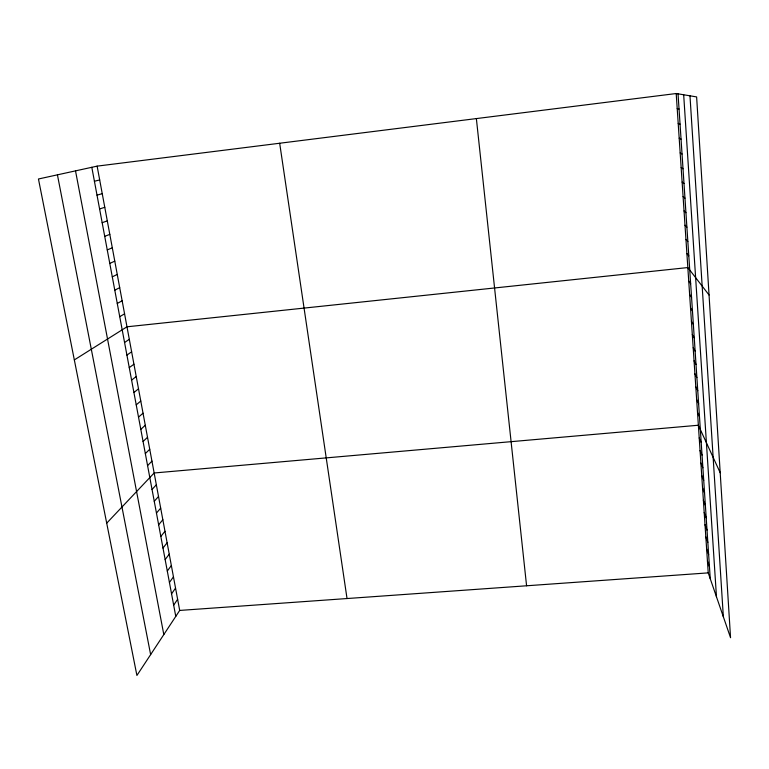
<?xml version="1.0" encoding="UTF-8"?>
<svg xmlns="http://www.w3.org/2000/svg" width="769" height="769" viewBox="0 0 769 769"><rect width="100%" height="100%" fill="white"/><g stroke="black" fill="none" stroke-linecap="round" stroke-linejoin="round"><path stroke-width="1.15" d="M97.125 166.133L179.696 610.432L136.911 675.47L38.45 178.994L97.125 166.133L676.201 93.53L696.618 96.913L730.55 637.712L708.23 572.876L676.201 93.53M173.669 605.145L177.629 599.291M171.554 593.841L175.543 588.093M169.43 582.479L173.458 576.846M167.296 571.059L171.352 565.532M165.152 559.582L169.247 554.17M162.999 548.047L167.123 542.751M160.827 536.454L164.989 531.264M158.645 524.794L162.845 519.729M156.453 513.077L160.683 508.126M154.252 501.301L158.52 496.476M152.041 489.469L156.347 484.758M106.708 523.16L154.156 472.983L698.367 425.238L720.197 472.733M147.581 465.61L151.954 461.14M145.331 453.585L149.744 449.25M143.072 441.502L147.523 437.282M140.804 429.352L145.283 425.267M138.516 417.134L143.044 413.184M136.219 404.859L140.785 401.034M133.912 392.517L138.516 388.826M131.595 380.107L136.228 376.55M129.259 367.63L133.941 364.208M126.923 355.095L131.634 351.798M124.559 342.484L129.317 339.331M74.333 359.911L126.991 326.796L687.832 267.564L709.047 294.998M119.733 316.684L124.578 313.81M117.273 303.476L122.146 300.756M114.783 290.201L119.704 287.625M112.293 276.85L117.253 274.418M109.775 263.421L114.783 261.152M107.256 249.925L112.303 247.801M104.719 236.343L109.813 234.382M102.162 222.693L107.304 220.876M99.595 208.957L104.786 207.303M97.009 195.153L102.248 193.653M94.414 181.263L99.691 179.936M179.696 610.432L708.23 572.876M677.201 108.516L679.046 109.015M678.2 123.405L680.046 124.097M679.19 138.209L681.046 139.093M680.171 152.925L682.036 153.992M681.151 167.555L683.016 168.805M682.122 182.099L683.997 183.531M683.083 196.556L684.968 198.162M684.045 210.927L685.938 212.715M684.996 225.211L686.9 227.172M685.948 239.409L687.851 241.553M686.89 253.53L688.803 255.837M688.736 281.118L690.658 283.751M689.639 294.585L691.562 297.382M690.533 307.975L692.465 310.936M691.418 321.298L693.359 324.412M692.302 334.544L694.253 337.822M693.186 347.713L695.138 351.145M694.061 360.815L696.012 364.391M694.926 373.84L696.887 377.569M695.791 386.797L697.762 390.671M696.656 399.678L698.627 403.696M697.512 412.492L699.492 416.654M699.213 437.907L701.193 442.358M700.05 450.509L702.039 455.104M700.886 463.044L702.885 467.773M701.722 475.511L703.722 480.375M702.549 487.911L704.558 492.919M703.375 500.244L705.384 505.387M704.193 512.519L706.202 517.777M705.01 524.718L707.028 530.11M705.817 536.858L707.845 542.376M706.624 548.922L708.653 554.584M707.432 560.937L709.46 566.715M57.425 174.832L150.637 654.611M75.516 170.872L163.816 634.569M91.809 167.296L175.774 616.392M279.676 143.245L347.03 598.542M476.367 118.58L526.582 585.786M683.679 94.77L716.477 596.831M678.037 93.837L710.258 578.788M689.976 95.817L723.35 616.815"/></g></svg>
